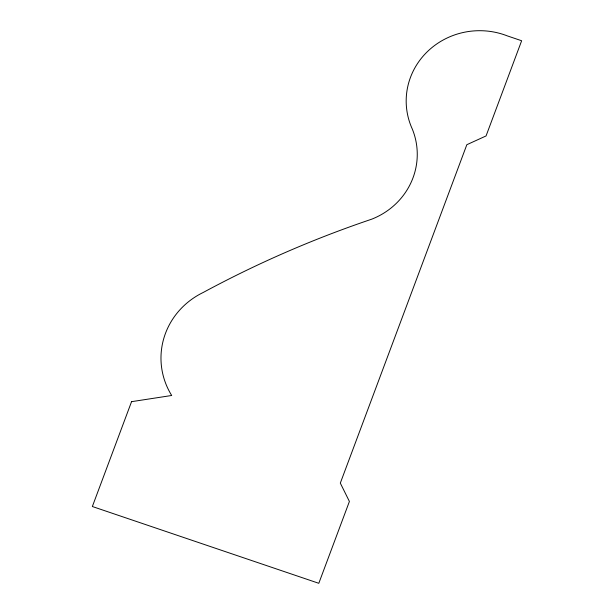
<?xml version="1.0" encoding="UTF-8"?>
<svg xmlns="http://www.w3.org/2000/svg" width="614" height="614" viewBox="0 0 614 614"><rect width="100%" height="100%" fill="white"/><g stroke="black" fill="none" stroke-linecap="round" stroke-linejoin="round"><path stroke-width="0.92" d="M131.557 401.671L92.353 506.519L318.804 583.3L349.404 501.461L340.317 483.103L466.832 144.712L486.058 135.94L521.647 40.747L507.294 35.881A73.212 70.05 -2.6 0 0 427.098 51.921A73.212 70.05 -2.6 0 0 412.293 129.024A72.936 69.781 -2.6 0 1 371.708 219.183A1055.443 1009.861 -2.6 0 0 203.349 292.402A76.596 73.289 -2.6 0 0 171.69 395.485L131.557 401.671"/></g></svg>
